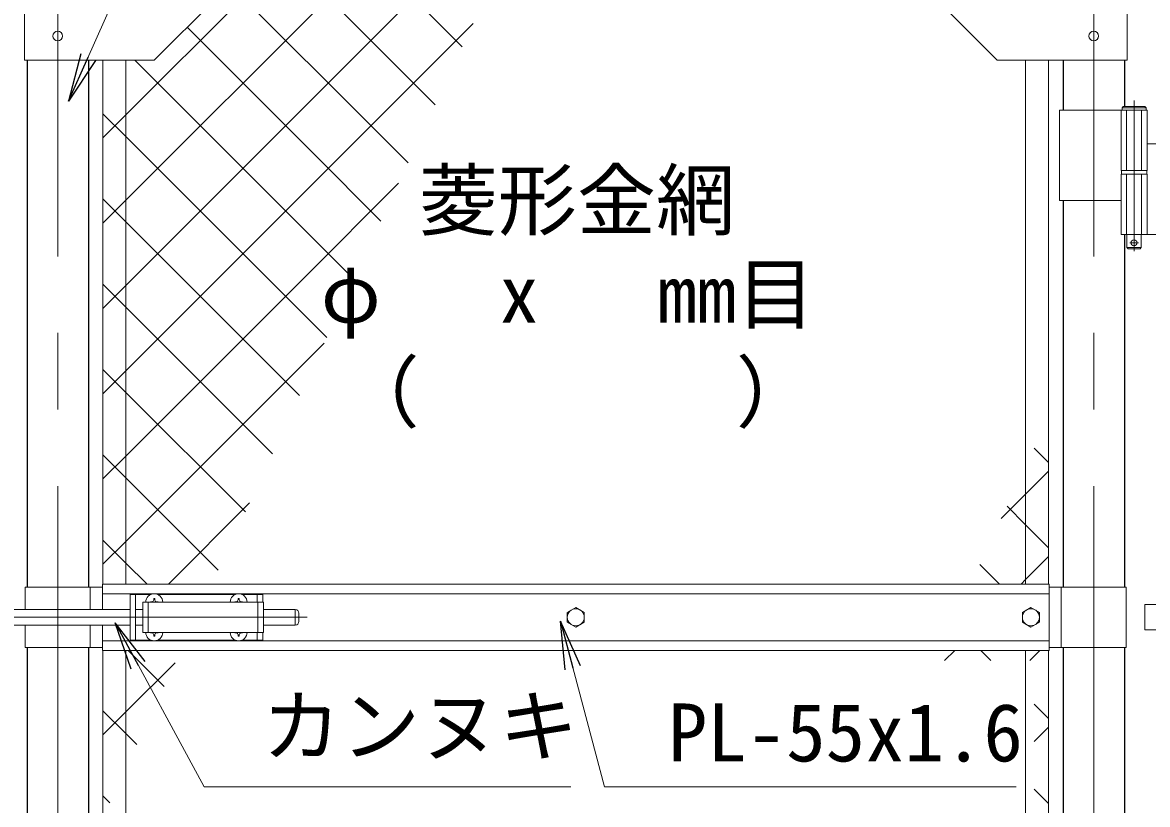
# Model space of a CAD drawing. Units: millimetres, scale not verified. Extents: x -4200 to 4200, y -2970 to 2970.
# Drawn here: x -2565 to -1632, y -69 to 580 of the extents above; entities that cross this region are included whole.
import ezdxf
from ezdxf.enums import TextEntityAlignment as Align

# ---------------------------------------------------------------- set-up
doc = ezdxf.new("R2010")
doc.units = ezdxf.units.MM
doc.header["$LTSCALE"] = 10
doc.linetypes.add('DASHED', pattern=[7.5, 6, -1.5])
doc.linetypes.add('USER1', pattern=[50.8, 31.75, -6.35, 6.35, -6.35])
for name, color, linetype, lineweight in [('0-1_D-BMK', 2, 'USER1', 13), ('0-2_D-STR1', 1, 'Continuous', 25), ('0-3_D-STR3', 3, 'Continuous', 13), ('0-A_D-STR-TXT', 7, 'Continuous', 13), ('0-B_D-STR2', 7, 'Continuous', 13)]:
    doc.layers.add(name, color=color, linetype=linetype, lineweight=lineweight)
doc.layers.add('0-8_0', color=7, linetype='Continuous')
doc.styles.add('ＭＳ ゴシック', font='')
doc.styles.get('ＭＳ ゴシック').set_extended_font_data('MS Gothic')

# ---------------------------------------------------------------- blocks, each defined once
blk = doc.blocks.new('_Open')
at = {"layer": '0-8_0'}
blk.add_line((-10, 1.667), (0, 0), dxfattribs=at)
blk.add_lwpolyline([(-10, -1.667), (0, 0), (-10, 0)], dxfattribs=at)

msp = doc.modelspace()

# ---------------------------------------------------------------- linework, layer by layer
at = {"layer": '0-1_D-BMK'}
for p, q in [((-2535.9, 703.1), (-2535.9, -535.29)), ((-2535.9, 703.1), (-2535.9, -535.29)), ((-1676.7, 703.1), (-1676.7, -535.29)), ((-1676.7, 703.1), (-1676.7, -535.29)), ((-1643.28, 514.79), (-1643.28, 389.9)), ((-1643.28, 514.79), (-1643.28, 389.9)), ((-1646.9, 396.87), (-1639.65, 396.87)), ((-1646.9, 396.87), (-1639.65, 396.87)), ((-2646.59, 86.37), (-2326.59, 86.37)), ((-2646.59, 86.37), (-2326.59, 86.37))]:
    msp.add_line(p, q, dxfattribs=at)
at = {"layer": '0-2_D-STR1'}
for p, q in [((-2561.3, 548.32), (-2561.3, 111.37)), ((-2561.3, 548.32), (-2561.3, 111.37)), ((-2510.5, 548.32), (-2510.5, 111.37)), ((-2510.5, 548.32), (-2510.5, 111.37)), ((-1702.1, 548.32), (-1702.1, 506.87)), ((-1702.1, 548.32), (-1702.1, 506.87)), ((-1651.3, 548.32), (-1651.3, 509.87)), ((-1651.3, 548.32), (-1651.3, 509.87)), ((-1702.1, 431.87), (-1702.1, 111.37)), ((-1702.1, 431.87), (-1702.1, 111.37)), ((-1651.3, 403.87), (-1651.3, 111.37)), ((-1651.3, 403.87), (-1651.3, 111.37)), ((-2561.3, 61.37), (-2561.3, -375.58)), ((-2561.3, 61.37), (-2561.3, -375.58)), ((-2510.5, 61.37), (-2510.5, -375.58)), ((-2510.5, 61.37), (-2510.5, -375.58)), ((-1702.1, 61.37), (-1702.1, -259.13)), ((-1702.1, 61.37), (-1702.1, -259.13)), ((-1651.3, 61.37), (-1651.3, -256.13)), ((-1651.3, 61.37), (-1651.3, -256.13))]:
    msp.add_line(p, q, dxfattribs=at)
at = {"layer": '0-3_D-STR3'}
for p, q in [((-2563.6, 588.32), (-2563.6, 548.32)), ((-2563.6, 588.32), (-2563.6, 548.32)), ((-1649, 588.32), (-1649, 548.32)), ((-1649, 588.32), (-1649, 548.32)), ((-2498.4, 548.32), (-2498.4, 113.87)), ((-2498.4, 548.32), (-2498.4, 113.87)), ((-2479.4, 548.32), (-2479.4, 113.87)), ((-2479.4, 548.32), (-2479.4, 113.87)), ((-1733.2, 548.32), (-1733.2, 113.87)), ((-1733.2, 548.32), (-1733.2, 113.87)), ((-1714.2, 548.32), (-1714.2, 113.87)), ((-1714.2, 548.32), (-1714.2, 113.87)), ((-1705.25, 506.87), (-1705.25, 431.87)), ((-1705.25, 506.87), (-1632.48, 506.87)), ((-1705.25, 506.87), (-1705.25, 431.87)), ((-1705.25, 506.87), (-1632.48, 506.87)), ((-1654.08, 506.87), (-1654.08, 456.87)), ((-1654.08, 506.87), (-1654.08, 456.87)), ((-1633.28, 508.87), (-1653.28, 508.87)), ((-1633.28, 508.87), (-1653.28, 508.87)), ((-1652.28, 509.87), (-1634.28, 509.87)), ((-1652.28, 509.87), (-1634.28, 509.87)), ((-1633.28, 508.87), (-1634.28, 509.87)), ((-1633.28, 508.87), (-1634.28, 509.87)), ((-1633.28, 508.87), (-1633.28, 506.87)), ((-1633.28, 508.87), (-1633.28, 506.87)), ((-1632.48, 506.87), (-1632.48, 456.87)), ((-1632.48, 506.87), (-1632.48, 456.87)), ((-1632.48, 478.87), (-1568.25, 478.87)), ((-1632.48, 478.87), (-1568.25, 478.87)), ((-1654.08, 456.87), (-1632.48, 456.87)), ((-1654.08, 456.87), (-1632.48, 456.87)), ((-1654.08, 453.87), (-1632.48, 453.87)), ((-1654.08, 453.87), (-1654.08, 403.87)), ((-1654.08, 453.87), (-1632.48, 453.87)), ((-1654.08, 453.87), (-1654.08, 403.87)), ((-1653.78, 456.87), (-1653.78, 453.87)), ((-1653.78, 456.87), (-1653.78, 453.87)), ((-1653.78, 453.87), (-1632.78, 453.87)), ((-1653.78, 453.87), (-1632.78, 453.87)), ((-1632.78, 456.87), (-1632.78, 453.87)), ((-1632.78, 456.87), (-1632.78, 453.87)), ((-1632.48, 453.87), (-1632.48, 403.87)), ((-1632.48, 453.87), (-1632.48, 403.87)), ((-1705.25, 431.87), (-1654.3, 431.87)), ((-1705.25, 431.87), (-1654.3, 431.87)), ((-1654.08, 403.87), (-1568.25, 403.87)), ((-1654.08, 403.87), (-1568.25, 403.87)), ((-1649.28, 403.87), (-1649.28, 392.87)), ((-1649.28, 403.87), (-1649.28, 392.87)), ((-1648.28, 391.87), (-1649.28, 392.87)), ((-1648.28, 391.87), (-1649.28, 392.87)), ((-1648.28, 391.87), (-1638.28, 391.87)), ((-1648.28, 391.87), (-1638.28, 391.87)), ((-1638.28, 391.87), (-1637.28, 392.87)), ((-1638.28, 391.87), (-1637.28, 392.87)), ((-2498.8, 113.87), (-1713.8, 113.87)), ((-2498.8, 92.87), (-2498.8, 113.87)), ((-2498.8, 113.87), (-1713.8, 113.87)), ((-2498.8, 92.87), (-2498.8, 113.87)), ((-1713.8, 58.87), (-1713.8, 113.87)), ((-1713.8, 58.87), (-1713.8, 113.87)), ((-2562.9, 111.37), (-2562.9, 92.87)), ((-2562.9, 111.37), (-2498.8, 111.37)), ((-2562.9, 111.37), (-2562.9, 92.87)), ((-2562.9, 111.37), (-2498.8, 111.37)), ((-2508.9, 111.37), (-2508.9, 92.87)), ((-2508.9, 111.37), (-2508.9, 92.87)), ((-2498.8, 105.87), (-1713.8, 105.87)), ((-2498.8, 105.87), (-1713.8, 105.87)), ((-2475.9, 105.37), (-2475.9, 67.37)), ((-2475.9, 105.37), (-2458.49, 105.37)), ((-2475.9, 105.37), (-2475.9, 67.37)), ((-2475.9, 105.37), (-2458.49, 105.37)), ((-2471.4, 105.37), (-2471.4, 67.37)), ((-2471.4, 105.37), (-2471.4, 67.37)), ((-2453.3, 105.37), (-2388.49, 105.37)), ((-2453.3, 105.37), (-2388.49, 105.37)), ((-2383.3, 105.37), (-2365.9, 105.37)), ((-2383.3, 105.37), (-2365.9, 105.37)), ((-2370.4, 105.37), (-2370.4, 98.87)), ((-2370.4, 105.37), (-2370.4, 98.87)), ((-2365.9, 105.37), (-2365.9, 98.87)), ((-2365.9, 105.37), (-2365.9, 98.87)), ((-1649.7, 111.37), (-1713.8, 111.37)), ((-1649.7, 111.37), (-1713.8, 111.37)), ((-1703.7, 111.37), (-1703.7, 61.37)), ((-1703.7, 111.37), (-1703.7, 61.37)), ((-1649.7, 111.37), (-1649.7, 61.37)), ((-1649.7, 111.37), (-1649.7, 61.37)), ((-2465.4, 98.87), (-2465.4, 73.87)), ((-2465.4, 98.87), (-2365.4, 98.87)), ((-2465.4, 98.87), (-2465.4, 73.87)), ((-2465.4, 98.87), (-2365.4, 98.87)), ((-2457.75, 99.28), (-2459.05, 99.26)), ((-2457.75, 99.28), (-2459.05, 99.26)), ((-2459.05, 99.26), (-2459.05, 98.87)), ((-2459.05, 99.26), (-2459.05, 98.87)), ((-2456.29, 102.02), (-2456.31, 100.72)), ((-2456.29, 102.02), (-2456.31, 100.72)), ((-2456.29, 102.02), (-2455.5, 102.02)), ((-2456.29, 102.02), (-2455.5, 102.02)), ((-2455.5, 102.02), (-2455.48, 100.72)), ((-2455.5, 102.02), (-2455.48, 100.72)), ((-2387.75, 99.28), (-2389.05, 99.26)), ((-2387.75, 99.28), (-2389.05, 99.26)), ((-2389.05, 99.26), (-2389.05, 98.87)), ((-2389.05, 99.26), (-2389.05, 98.87)), ((-2386.29, 102.02), (-2386.31, 100.72)), ((-2386.29, 102.02), (-2386.31, 100.72)), ((-2386.29, 102.02), (-2385.5, 102.02)), ((-2386.29, 102.02), (-2385.5, 102.02)), ((-2385.5, 102.02), (-2385.48, 100.72)), ((-2385.5, 102.02), (-2385.48, 100.72)), ((-2384.04, 99.28), (-2382.75, 99.26)), ((-2384.04, 99.28), (-2382.75, 99.26)), ((-2382.75, 99.26), (-2382.75, 98.87)), ((-2382.75, 99.26), (-2382.75, 98.87)), ((-2365.4, 98.87), (-2365.4, 73.87)), ((-1634.35, 96.87), (-1634.35, 75.87)), ((-1634.35, 96.87), (-1519.55, 96.87)), ((-1634.35, 96.87), (-1634.35, 75.87)), ((-1634.35, 96.87), (-1519.55, 96.87)), ((-2599.25, 92.87), (-2475.9, 92.87)), ((-2599.25, 92.87), (-2475.9, 92.87)), ((-2471.4, 92.87), (-2465.4, 92.87)), ((-2471.4, 92.87), (-2465.4, 92.87)), ((-2365.4, 92.87), (-2338.9, 92.87)), ((-2365.4, 92.87), (-2338.9, 92.87)), ((-2338.9, 92.87), (-2338.9, 79.87)), ((-2338.9, 92.87), (-2338.9, 79.87)), ((-2335.9, 89.87), (-2335.9, 82.87)), ((-2335.9, 89.87), (-2335.9, 82.87)), ((-2599.25, 79.87), (-2475.9, 79.87)), ((-2599.25, 79.87), (-2475.9, 79.87)), ((-2562.9, 79.87), (-2562.9, 61.37)), ((-2562.9, 79.87), (-2562.9, 61.37)), ((-2508.9, 79.87), (-2508.9, 61.37)), ((-2508.9, 79.87), (-2508.9, 61.37)), ((-2498.8, 58.87), (-2498.8, 79.87)), ((-2498.8, 58.87), (-2498.8, 79.87)), ((-2471.4, 79.87), (-2465.4, 79.87)), ((-2471.4, 79.87), (-2465.4, 79.87)), ((-2365.4, 79.87), (-2338.9, 79.87)), ((-2345.4, 79.87), (-2338.9, 79.87)), ((-1634.35, 75.87), (-1519.55, 75.87)), ((-1634.35, 75.87), (-1519.55, 75.87)), ((-2498.8, 66.87), (-1713.8, 66.87)), ((-2498.8, 66.87), (-1713.8, 66.87)), ((-2475.9, 67.37), (-2458.49, 67.37)), ((-2475.9, 67.37), (-2458.49, 67.37)), ((-2465.4, 73.87), (-2365.4, 73.87)), ((-2465.4, 73.87), (-2365.4, 73.87)), ((-2459.05, 73.47), (-2459.05, 73.87)), ((-2459.05, 73.47), (-2459.05, 73.87)), ((-2457.75, 73.45), (-2459.05, 73.47)), ((-2457.75, 73.45), (-2459.05, 73.47)), ((-2456.29, 70.72), (-2456.31, 72.01)), ((-2456.29, 70.72), (-2456.31, 72.01)), ((-2456.29, 70.72), (-2455.5, 70.72)), ((-2456.29, 70.72), (-2455.5, 70.72)), ((-2455.5, 70.72), (-2455.48, 72.01)), ((-2455.5, 70.72), (-2455.48, 72.01)), ((-2454.04, 73.45), (-2452.75, 73.47)), ((-2454.04, 73.45), (-2452.75, 73.47)), ((-2453.3, 67.37), (-2388.49, 67.37)), ((-2453.3, 67.37), (-2388.49, 67.37)), ((-2452.75, 73.47), (-2452.75, 73.87)), ((-2452.75, 73.47), (-2452.75, 73.87)), ((-2389.05, 73.47), (-2389.05, 73.87)), ((-2389.05, 73.47), (-2389.05, 73.87)), ((-2387.75, 73.45), (-2389.05, 73.47)), ((-2387.75, 73.45), (-2389.05, 73.47)), ((-2386.29, 70.72), (-2386.31, 72.01)), ((-2386.29, 70.72), (-2386.31, 72.01)), ((-2386.29, 70.72), (-2385.5, 70.72)), ((-2386.29, 70.72), (-2385.5, 70.72)), ((-2385.5, 70.72), (-2385.48, 72.01)), ((-2385.5, 70.72), (-2385.48, 72.01)), ((-2384.04, 73.45), (-2382.75, 73.47)), ((-2384.04, 73.45), (-2382.75, 73.47)), ((-2383.3, 67.37), (-2365.9, 67.37)), ((-2383.3, 67.37), (-2365.9, 67.37)), ((-2382.75, 73.47), (-2382.75, 73.87)), ((-2382.75, 73.47), (-2382.75, 73.87)), ((-2370.4, 73.87), (-2370.4, 67.37)), ((-2370.4, 73.87), (-2370.4, 67.37)), ((-2365.9, 73.87), (-2365.9, 67.37)), ((-2365.9, 73.87), (-2365.9, 67.37)), ((-2562.9, 61.37), (-2498.8, 61.37)), ((-2562.9, 61.37), (-2498.8, 61.37)), ((-2498.8, 58.87), (-1713.8, 58.87)), ((-2498.8, 58.87), (-1713.8, 58.87)), ((-2498.4, 58.87), (-2498.4, -375.58)), ((-2498.4, 58.87), (-2498.4, -375.58)), ((-2479.4, 58.87), (-2479.4, -375.58)), ((-2479.4, 58.87), (-2479.4, -375.58)), ((-1733.2, 58.87), (-1733.2, -375.58)), ((-1733.2, 58.87), (-1733.2, -375.58)), ((-1714.2, 58.87), (-1714.2, -375.58)), ((-1714.2, 58.87), (-1714.2, -375.58)), ((-1649.7, 61.37), (-1713.8, 61.37)), ((-1649.7, 61.37), (-1713.8, 61.37))]:
    msp.add_line(p, q, dxfattribs=at)
at = {"layer": '0-3_D-STR3', "linetype": 'DASHED'}
for p, q in [((-1649.58, 506.87), (-1649.58, 456.87)), ((-1649.58, 506.87), (-1649.58, 456.87)), ((-1636.98, 506.87), (-1636.98, 456.87)), ((-1636.98, 506.87), (-1636.98, 456.87)), ((-1649.58, 453.87), (-1649.58, 403.87)), ((-1649.58, 453.87), (-1649.58, 403.87)), ((-1636.98, 453.87), (-1636.98, 403.87)), ((-1636.98, 453.87), (-1636.98, 403.87)), ((-2460.9, 98.87), (-2460.9, 73.87)), ((-2460.9, 98.87), (-2460.9, 73.87)), ((-2369.9, 98.87), (-2369.9, 73.87)), ((-2369.9, 98.87), (-2369.9, 73.87))]:
    msp.add_line(p, q, dxfattribs=at)
at = {"layer": '0-3_D-STR3'}
for points in [[(-2563.6, 548.32), (-2455.9, 548.32), (-2405.9, 598.32)], [(-2563.6, 548.32), (-2455.9, 548.32), (-2405.9, 598.32)], [(-1649, 548.32), (-1756.7, 548.32), (-1806.7, 598.32)], [(-1649, 548.32), (-1756.7, 548.32), (-1806.7, 598.32)], [(-1652.28, 509.87), (-1653.28, 508.87), (-1653.28, 506.87)], [(-1652.28, 509.87), (-1653.28, 508.87), (-1653.28, 506.87)], [(-1637.28, 403.87), (-1637.28, 392.87), (-1649.28, 392.87)], [(-1637.28, 403.87), (-1637.28, 392.87), (-1649.28, 392.87)], [(-2454.04, 99.28), (-2452.75, 99.26), (-2452.75, 98.87)], [(-2454.04, 99.28), (-2452.75, 99.26), (-2452.75, 98.87)]]:
    msp.add_lwpolyline(points, dxfattribs=at)
for points in [[(-2106.3, 94.47), (-2113.31, 90.42), (-2113.31, 82.32), (-2106.3, 78.27), (-2099.28, 82.32), (-2099.28, 90.42)], [(-2106.3, 94.47), (-2113.31, 90.42), (-2113.31, 82.32), (-2106.3, 78.27), (-2099.28, 82.32), (-2099.28, 90.42)], [(-1728.8, 94.47), (-1735.81, 90.42), (-1735.81, 82.32), (-1728.8, 78.27), (-1721.78, 82.32), (-1721.78, 90.42)], [(-1728.8, 94.47), (-1735.81, 90.42), (-1735.81, 82.32), (-1728.8, 78.27), (-1721.78, 82.32), (-1721.78, 90.42)]]:
    msp.add_lwpolyline(points, close=True, dxfattribs=at)
for centre, radius in [((-2535.9, 568.32), 4), ((-2535.9, 568.32), 4), ((-1676.7, 568.32), 4), ((-1676.7, 568.32), 4), ((-1643.28, 396.87), 2.5), ((-1643.28, 396.87), 2.5), ((-2106.3, 86.37), 7.03), ((-2106.3, 86.37), 7.03), ((-1728.8, 86.37), 7.03), ((-1728.8, 86.37), 7.03)]:
    msp.add_circle(centre, radius, dxfattribs=at)
for centre, radius, start, end in [((-2455.9, 98.87), 7, 0, 180), ((-2455.9, 98.87), 7, 0, 180), ((-2385.9, 98.87), 7, 0, 180), ((-2385.9, 98.87), 7, 0, 180), ((-2457.8, 100.77), 1.49, 270, 0), ((-2457.8, 100.77), 1.49, 270, 0), ((-2453.99, 100.77), 1.49, 180, 270), ((-2453.99, 100.77), 1.49, 180, 270), ((-2387.8, 100.77), 1.49, 270, 0), ((-2387.8, 100.77), 1.49, 270, 0), ((-2383.99, 100.77), 1.49, 180, 270), ((-2383.99, 100.77), 1.49, 180, 270), ((-2338.9, 89.87), 3, 0, 90), ((-2338.9, 89.87), 3, 0, 90), ((-2338.9, 82.87), 3, 270, 0), ((-2338.9, 82.87), 3, 270, 0), ((-2455.9, 73.87), 7, 180, 0), ((-2455.9, 73.87), 7, 180, 0), ((-2457.8, 71.96), 1.49, 0, 90), ((-2457.8, 71.96), 1.49, 0, 90), ((-2453.99, 71.96), 1.49, 90, 180), ((-2453.99, 71.96), 1.49, 90, 180), ((-2385.9, 73.87), 7, 180, 0), ((-2385.9, 73.87), 7, 180, 0), ((-2387.8, 71.96), 1.49, 0, 90), ((-2387.8, 71.96), 1.49, 0, 90), ((-2383.99, 71.96), 1.49, 90, 180), ((-2383.99, 71.96), 1.49, 90, 180)]:
    msp.add_arc(centre, radius, start, end, dxfattribs=at)
at = {"layer": '0-A_D-STR-TXT'}
for points in [[(-1816.38, 905.49), (-2352.58, 905.49), (-2526.26, 516.15)], [(-1816.38, 905.49), (-2352.58, 905.49), (-2526.26, 516.15)], [(-2110.53, -54.32), (-2414.5, -54.32), (-2487.31, 80.08)], [(-2110.53, -54.32), (-2414.5, -54.32), (-2487.31, 80.08)], [(-1741.11, -54.32), (-2082.39, -54.32), (-2118.49, 81.26)], [(-1741.11, -54.32), (-2082.39, -54.32), (-2118.49, 81.26)]]:
    msp.add_lwpolyline(points, dxfattribs=at)
at = {"layer": '0-B_D-STR2'}
for p, q in [((-2479.4, 502.89), (-2358.92, 623.37)), ((-2479.4, 432.18), (-2288.21, 623.37)), ((-2479.4, 361.47), (-2217.5, 623.37)), ((-2479.4, 502.89), (-2358.92, 623.37)), ((-2479.4, 432.18), (-2288.21, 623.37)), ((-2479.4, 361.47), (-2217.5, 623.37)), ((-2222.89, 511.27), (-2334.98, 623.37)), ((-2222.89, 511.27), (-2334.98, 623.37)), ((-2200.4, 559.5), (-2264.27, 623.37)), ((-2200.4, 559.5), (-2264.27, 623.37)), ((-2498.4, 483.89), (-2479.4, 502.89)), ((-2498.4, 483.89), (-2479.4, 502.89)), ((-2331.55, 367.9), (-2253.22, 446.22)), ((-2331.55, 367.9), (-2253.22, 446.22)), ((-2479.4, 414.23), (-2498.4, 433.23)), ((-2479.4, 414.23), (-2498.4, 433.23)), ((-2498.4, 413.18), (-2479.4, 432.18)), ((-2498.4, 413.18), (-2479.4, 432.18)), ((-2335.32, 270.15), (-2479.4, 414.23)), ((-2335.32, 270.15), (-2479.4, 414.23)), ((-2479.4, 220.05), (-2331.55, 367.9)), ((-2479.4, 220.05), (-2331.55, 367.9)), ((-2479.4, 343.52), (-2498.4, 362.52)), ((-2479.4, 343.52), (-2498.4, 362.52)), ((-2498.4, 342.47), (-2479.4, 361.47)), ((-2498.4, 342.47), (-2479.4, 361.47)), ((-2357.81, 221.93), (-2479.4, 343.52)), ((-2357.81, 221.93), (-2479.4, 343.52)), ((-2331.55, 297.19), (-2315.01, 313.73)), ((-2331.55, 297.19), (-2315.01, 313.73)), ((-2479.4, 272.8), (-2498.4, 291.8)), ((-2479.4, 272.8), (-2498.4, 291.8)), ((-2479.4, 149.34), (-2331.55, 297.19)), ((-2479.4, 149.34), (-2331.55, 297.19)), ((-2380.3, 173.71), (-2479.4, 272.8)), ((-2380.3, 173.71), (-2479.4, 272.8)), ((-1714.2, 214.71), (-1726.15, 226.66)), ((-1714.2, 214.71), (-1726.15, 226.66)), ((-2479.4, 202.09), (-2498.4, 221.09)), ((-2479.4, 202.09), (-2498.4, 221.09)), ((-2498.4, 201.05), (-2479.4, 220.05)), ((-2498.4, 201.05), (-2479.4, 220.05)), ((-2402.79, 125.48), (-2479.4, 202.09)), ((-2402.79, 125.48), (-2479.4, 202.09)), ((-2444.16, 113.87), (-2376.79, 181.23)), ((-2444.16, 113.87), (-2376.79, 181.23)), ((-2498.4, 130.34), (-2479.4, 149.34)), ((-2498.4, 130.34), (-2479.4, 149.34)), ((-1754.77, 113.87), (-1771.12, 130.21)), ((-1754.77, 113.87), (-1771.12, 130.21)), ((-2447.76, 29.04), (-2477.59, 58.87)), ((-2447.76, 29.04), (-2477.59, 58.87)), ((-1800.46, 50.46), (-1792.05, 58.87)), ((-1800.46, 50.46), (-1792.05, 58.87)), ((-1762.07, 50.46), (-1770.48, 58.87)), ((-1762.07, 50.46), (-1770.48, 58.87)), ((-1729.75, 50.46), (-1721.34, 58.87)), ((-1729.75, 50.46), (-1721.34, 58.87)), ((-1714.2, 2.58), (-1726.07, 14.45)), ((-1714.2, 2.58), (-1726.07, 14.45)), ((-1726.07, -16.57), (-1714.2, -4.7)), ((-1726.07, -16.57), (-1714.2, -4.7)), ((-2492.73, -67.41), (-2498.4, -61.75)), ((-2492.73, -67.41), (-2498.4, -61.75)), ((-1714.2, -68.13), (-1726.07, -56.26)), ((-1714.2, -68.13), (-1726.07, -56.26))]:
    msp.add_line(p, q, dxfattribs=at)
for points in [[(-2245.38, 463.05), (-2253.69, 471.37), (-2405.69, 623.37)], [(-2245.38, 463.05), (-2253.69, 471.37), (-2405.69, 623.37)], [(-2498.4, 271.76), (-2479.4, 290.76), (-2331.55, 438.61), (-2298.79, 471.37), (-2191.44, 578.71)], [(-2498.4, 271.76), (-2479.4, 290.76), (-2331.55, 438.61), (-2298.79, 471.37), (-2191.44, 578.71)], [(-2267.86, 414.83), (-2324.41, 471.37), (-2428.63, 575.59)], [(-2267.86, 414.83), (-2324.41, 471.37), (-2428.63, 575.59)], [(-2290.35, 366.6), (-2331.55, 407.8), (-2472.07, 548.32)], [(-2290.35, 366.6), (-2331.55, 407.8), (-2472.07, 548.32)], [(-2312.84, 318.38), (-2331.55, 337.09), (-2479.4, 484.94), (-2498.4, 503.94)], [(-2312.84, 318.38), (-2331.55, 337.09), (-2479.4, 484.94), (-2498.4, 503.94)], [(-1753.39, 168.24), (-1733.2, 188.43), (-1714.2, 207.43)], [(-1753.39, 168.24), (-1733.2, 188.43), (-1714.2, 207.43)], [(-1714.2, 144), (-1733.2, 163), (-1748.63, 178.44)], [(-1714.2, 144), (-1733.2, 163), (-1748.63, 178.44)], [(-2461.88, 113.87), (-2479.4, 131.38), (-2498.4, 150.38)], [(-2461.88, 113.87), (-2479.4, 131.38), (-2498.4, 150.38)], [(-1737.05, 113.87), (-1733.2, 117.72), (-1714.2, 136.72)], [(-1737.05, 113.87), (-1733.2, 117.72), (-1714.2, 136.72)], [(-2498.4, -11.08), (-2479.4, 7.92), (-2438.57, 48.74)], [(-2498.4, -11.08), (-2479.4, 7.92), (-2438.57, 48.74)], [(-2470.25, -19.19), (-2479.4, -10.04), (-2498.4, 8.96)], [(-2470.25, -19.19), (-2479.4, -10.04), (-2498.4, 8.96)]]:
    msp.add_lwpolyline(points, dxfattribs=at)

# ---------------------------------------------------------------- block references
at = {"layer": '0-A_D-STR-TXT', "xscale": 4, "yscale": 4}
for p, rotation in [((-2527.07, 514.32), 245.95896), ((-2527.07, 514.32), 245.95896), ((-2488.26, 81.84), 118.44451), ((-2488.26, 81.84), 118.44451), ((-2119.01, 83.19), 104.91069), ((-2119.01, 83.19), 104.91069)]:
    msp.add_blockref('_Open', p, dxfattribs=dict(at, rotation=rotation))

# ---------------------------------------------------------------- texts
at = {"layer": '0-A_D-STR-TXT', "style": 'ＭＳ ゴシック'}
for s, p in [('菱形金網', (-2236.5, 393.77)), ('菱形金網', (-2236.5, 393.77)), ('φ\u3000 x\u3000 mm目', (-2317.71, 316.18)), ('φ\u3000 x\u3000 mm目', (-2317.71, 316.18)), ('（\u3000\u3000\u3000\u3000）', (-2301.47, 234.53)), ('（\u3000\u3000\u3000\u3000）', (-2301.47, 234.53)), ('カンヌキ', (-2366.62, -42.24)), ('カンヌキ', (-2366.62, -42.24)), ('PL-55x1.6', (-2029.94, -47.57)), ('PL-55x1.6', (-2029.94, -47.57))]:
    msp.add_text(s, height=48.09, dxfattribs=at).set_placement(p, align=Align.BOTTOM_LEFT)

doc.saveas('drawing.dxf')
